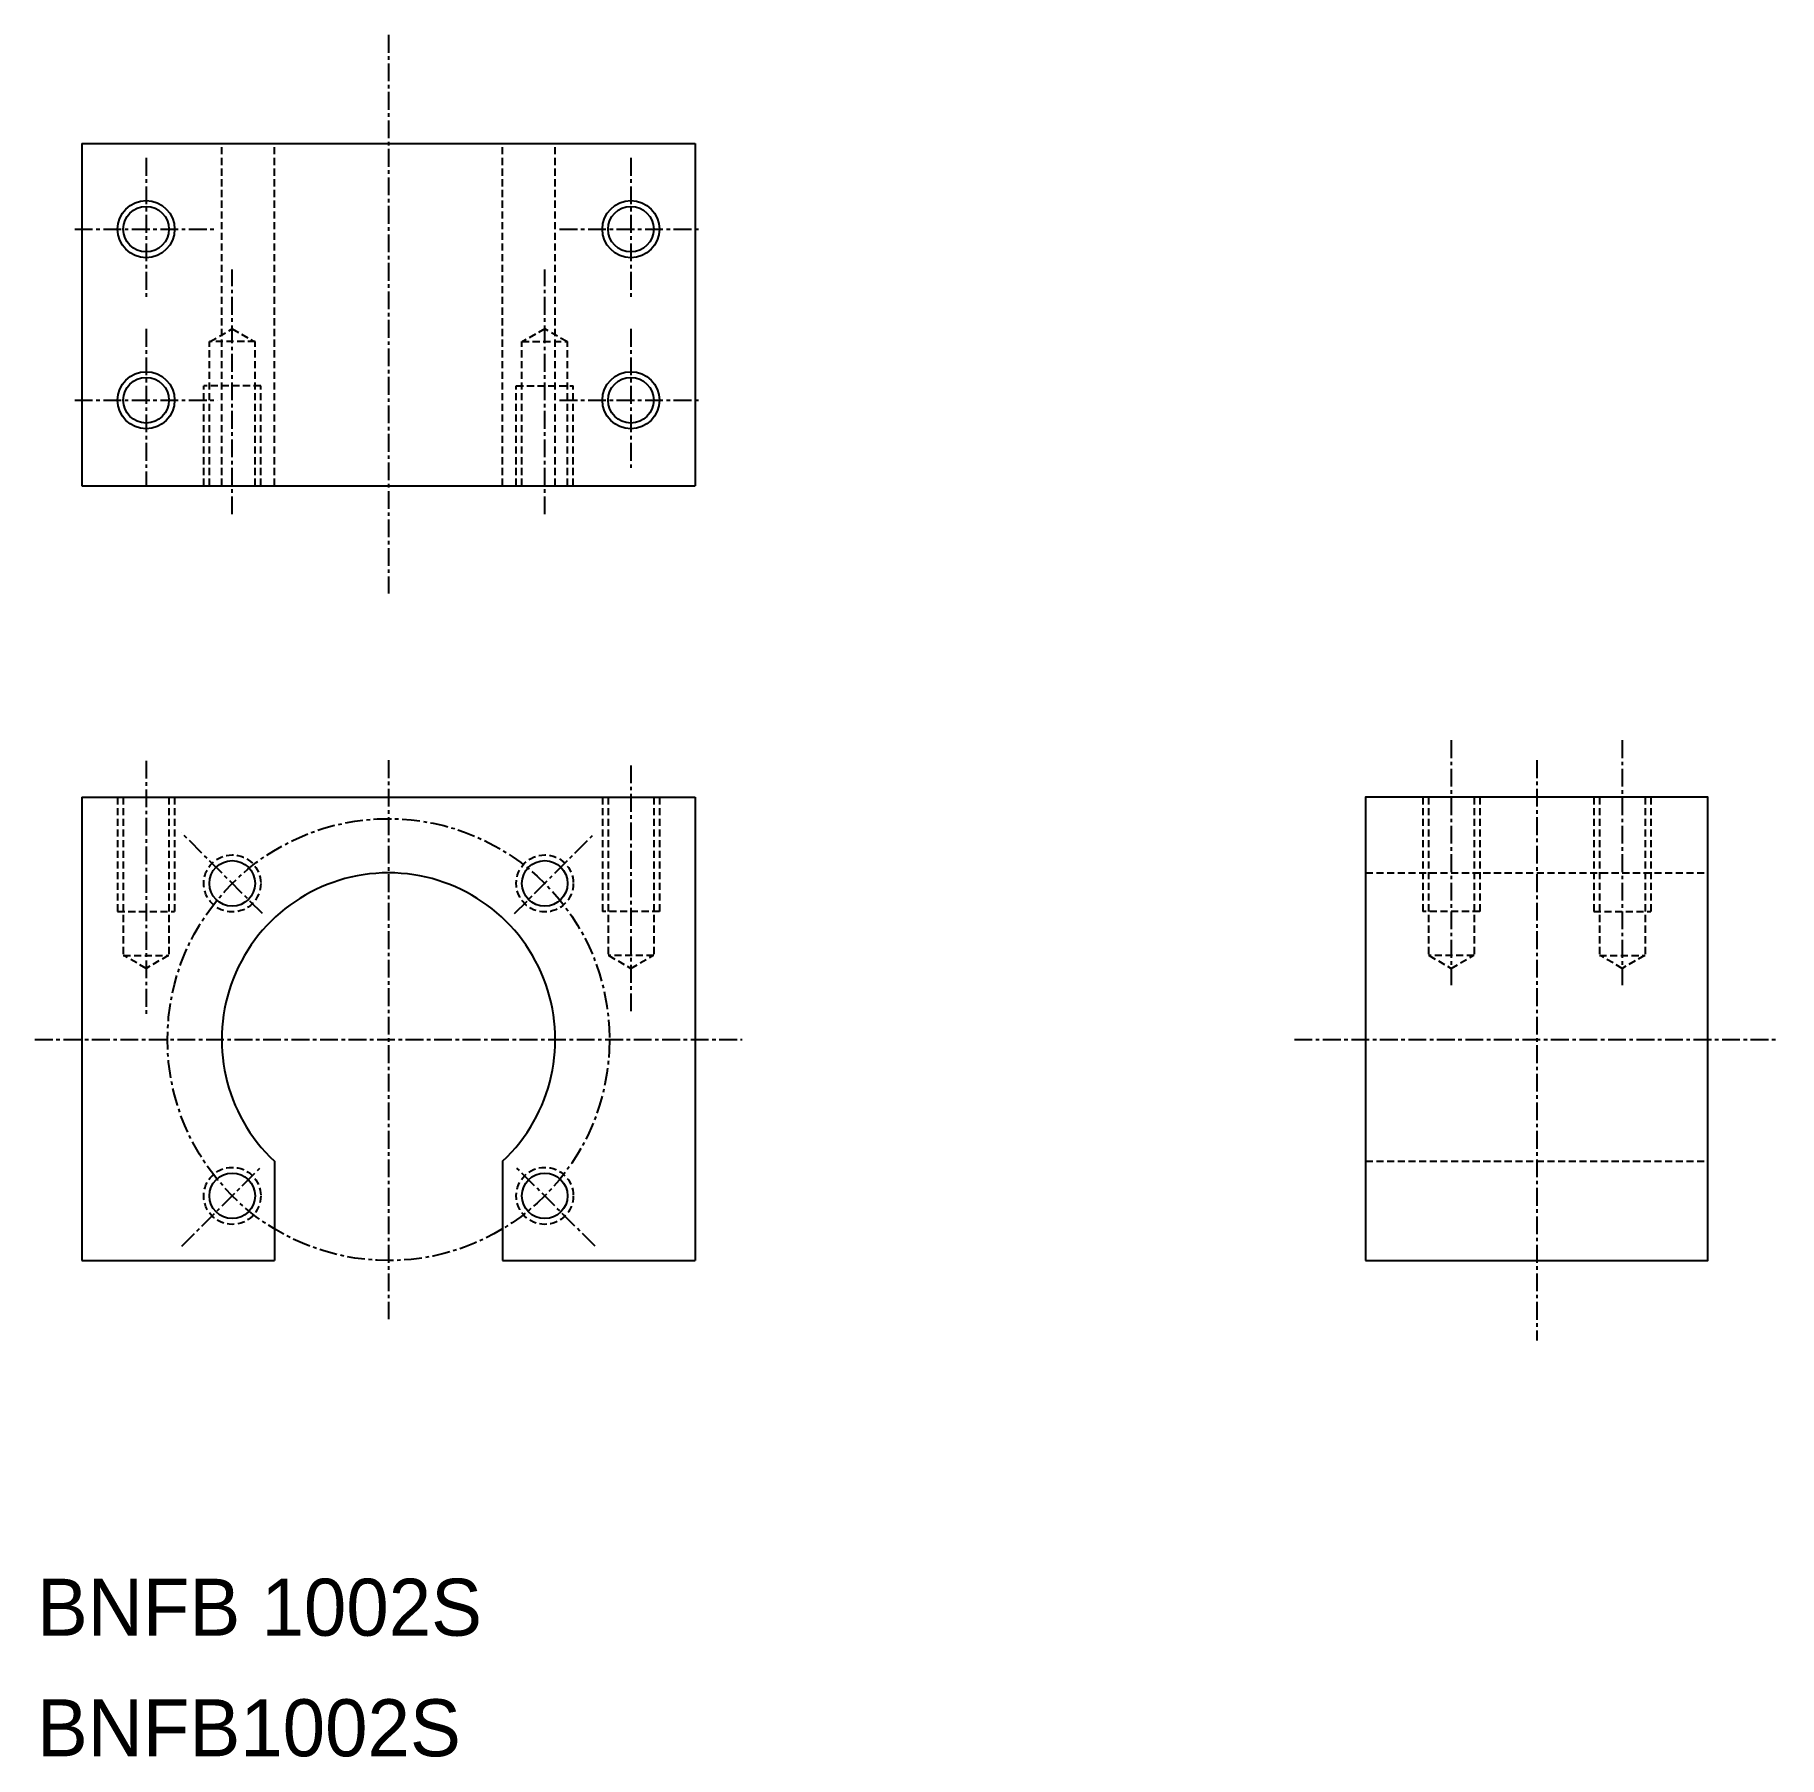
# Model space of a CAD drawing. Extents: x 0 to 123, y -7 to 114.
import ezdxf

# ---------------------------------------------------------------- set-up
doc = ezdxf.new("R2010")
doc.units = 0
doc.linetypes.add('CENTER', pattern=[2, 1.25, -0.25, 0.25, -0.25])
doc.linetypes.add('DASHED', pattern=[0.75, 0.5, -0.25])
doc.layers.get('0').update_dxf_attribs({"linetype": 'CONTINUOUS'})
doc.layers.add('CENTER', color=1, linetype='CENTER')

# ---------------------------------------------------------------- blocks, each defined once
blk = doc.blocks.new('314-C2')
at = {"color": 7, "linetype": 'CONTINUOUS'}
for p, q in [((-24, -21.5), (-24, 21.5)), ((-24, 21.5), (0, 21.5)), ((0, -21.5), (0, 21.5)), ((-24, -21.5), (0, -21.5))]:
    blk.add_line(p, q, dxfattribs=at)
at = {"color": 3, "linetype": 'DASHED'}
for p, q in [((-10.11, 12.51), (-11, 10.96)), ((0, 12.56), (-10.11, 12.56)), ((-10.11, 9.36), (-10.11, 12.56)), ((0, 12.96), (-7, 12.96)), ((0, 12.96), (-7, 12.96)), ((-7, 8.96), (-7, 12.96)), ((-11, 10.96), (-10.11, 9.41)), ((0, 9.36), (-10.11, 9.36)), ((0, 8.96), (-7, 8.96)), ((-11, -10.96), (-10.11, -9.41)), ((-10.11, -9.36), (-10.11, -12.56)), ((0, -9.36), (-10.11, -9.36)), ((-7, -8.96), (-7, -12.96)), ((0, -8.96), (-7, -8.96)), ((-10.11, -12.51), (-11, -10.96)), ((0, -12.56), (-10.11, -12.56)), ((0, -12.96), (-7, -12.96)), ((0, -12.96), (-7, -12.96))]:
    blk.add_line(p, q, dxfattribs=at)
at = {"color": 3}
for centre in [(-18, 17), (-6, 17), (-18, -17), (-6, -17)]:
    blk.add_circle(centre, 2, dxfattribs=at)
at = {"color": 7, "linetype": 'CONTINUOUS'}
for centre in [(-18, 17), (-6, 17), (-18, -17), (-6, -17)]:
    blk.add_circle(centre, 1.6, dxfattribs=at)
at = {"layer": 'CENTER', "color": 1, "linetype": 'CENTER'}
for p, q in [((-18, 12), (-18, 22)), ((-6, 12), (-6, 22)), ((-23, 17), (-13, 17)), ((-11, 17), (-1, 17)), ((2, 10.96), (-15.18, 10.96)), ((2, -10.96), (-15.18, -10.96)), ((-18, -22), (-18, -12)), ((-6, -22), (-6, -12)), ((-23, -17), (-13, -17)), ((-11, -17), (0, -17))]:
    blk.add_line(p, q, dxfattribs=at)

msp = doc.modelspace()

# ---------------------------------------------------------------- linework, layer by layer
at = {"color": 3, "linetype": 'DASHED'}
for p, q in [((13.32, 82.28), (13.32, 106.28)), ((17.02, 82.28), (17.02, 106.28)), ((33.02, 82.28), (33.02, 106.28)), ((36.72, 82.28), (36.72, 106.28)), ((6.02, 60.42), (6.02, 52.42)), ((6.42, 60.42), (6.42, 49.32)), ((9.62, 60.42), (9.62, 49.32)), ((10.02, 60.42), (10.02, 52.42)), ((10.02, 60.42), (10.02, 52.42)), ((40.02, 60.42), (40.02, 52.42)), ((40.02, 60.42), (40.02, 52.42)), ((40.42, 60.42), (40.42, 49.32)), ((43.62, 60.42), (43.62, 49.32)), ((44.02, 60.42), (44.02, 52.42)), ((97.56, 60.42), (97.56, 52.42)), ((97.56, 60.42), (97.56, 52.42)), ((97.96, 60.42), (97.96, 49.32)), ((101.16, 60.42), (101.16, 49.32)), ((101.56, 60.42), (101.56, 52.42)), ((109.56, 60.42), (109.56, 52.42)), ((109.96, 60.42), (109.96, 49.32)), ((113.16, 60.42), (113.16, 49.32)), ((113.56, 60.42), (113.56, 52.42)), ((113.56, 60.42), (113.56, 52.42)), ((93.56, 55.12), (117.56, 55.12)), ((6.02, 52.42), (10.02, 52.42)), ((44.02, 52.42), (40.02, 52.42)), ((101.56, 52.42), (97.56, 52.42)), ((109.56, 52.42), (113.56, 52.42)), ((6.42, 49.32), (9.62, 49.32)), ((8.02, 48.42), (6.47, 49.32)), ((9.57, 49.32), (8.02, 48.42)), ((43.62, 49.32), (40.42, 49.32)), ((40.47, 49.32), (42.02, 48.42)), ((42.02, 48.42), (43.57, 49.32)), ((101.16, 49.32), (97.96, 49.32)), ((98.01, 49.32), (99.56, 48.42)), ((99.56, 48.42), (101.11, 49.32)), ((109.96, 49.32), (113.16, 49.32)), ((111.56, 48.42), (110.01, 49.32)), ((113.11, 49.32), (111.56, 48.42)), ((93.56, 34.89), (117.56, 34.89))]:
    msp.add_line(p, q, dxfattribs=at)
at = {"color": 7, "linetype": 'CONTINUOUS'}
for p, q in [((3.52, 60.42), (46.52, 60.42)), ((3.52, 60.42), (3.52, 27.92)), ((46.52, 60.42), (46.52, 27.92)), ((17.02, 34.89), (17.02, 27.92)), ((33.02, 34.89), (33.02, 27.92)), ((3.52, 27.92), (17.02, 27.92)), ((33.02, 27.92), (46.52, 27.92))]:
    msp.add_line(p, q, dxfattribs=at)
msp.add_lwpolyline([(93.56, 27.92), (117.56, 27.92), (117.56, 60.42), (93.56, 60.42)], close=True, dxfattribs=at)
at = {"color": 3, "linetype": 'DASHED'}
for centre in [(14.06, 54.38), (35.98, 54.38), (14.06, 32.46), (35.98, 32.46)]:
    msp.add_circle(centre, 2, dxfattribs=at)
at = {"color": 7, "linetype": 'CONTINUOUS'}
for centre in [(14.06, 54.38), (35.98, 54.38), (14.06, 32.46), (35.98, 32.46)]:
    msp.add_circle(centre, 1.6, dxfattribs=at)
msp.add_arc((25.02, 43.42), 11.7, 313.1382, 226.8618, dxfattribs=at)
at = {"layer": 'CENTER', "color": 1, "linetype": 'CENTER'}
for p, q in [((25.02, 113.91), (25.02, 74.71)), ((99.56, 64.42), (99.56, 47.24)), ((111.56, 64.42), (111.56, 47.24)), ((8.02, 62.98), (8.02, 45.24)), ((25.02, 63.02), (25.02, 23.82)), ((42.02, 62.66), (42.02, 45.24)), ((105.56, 63.02), (105.56, 22.32)), ((16.18, 52.26), (10.52, 57.92)), ((33.86, 52.26), (39.51, 57.92)), ((0.22, 43.42), (49.82, 43.42)), ((88.56, 43.42), (122.56, 43.42)), ((10.52, 28.93), (16.18, 34.58)), ((39.51, 28.93), (33.86, 34.58))]:
    msp.add_line(p, q, dxfattribs=at)
msp.add_circle((25.02, 43.42), 15.5, dxfattribs=at)

# ---------------------------------------------------------------- block references
at = {"color": 7, "linetype": 'CONTINUOUS', "rotation": 270}
msp.add_blockref('314-C2', (25.02, 82.28), dxfattribs=at)

# ---------------------------------------------------------------- texts
at = {"color": 7, "linetype": 'CONTINUOUS'}
for s, p in [('BNFB 1002S', (0.36, 1.6)), ('BNFB1002S', (0.36, -6.86))]:
    msp.add_text(s, height=4, dxfattribs=at).set_placement(p)

doc.saveas('drawing.dxf')
